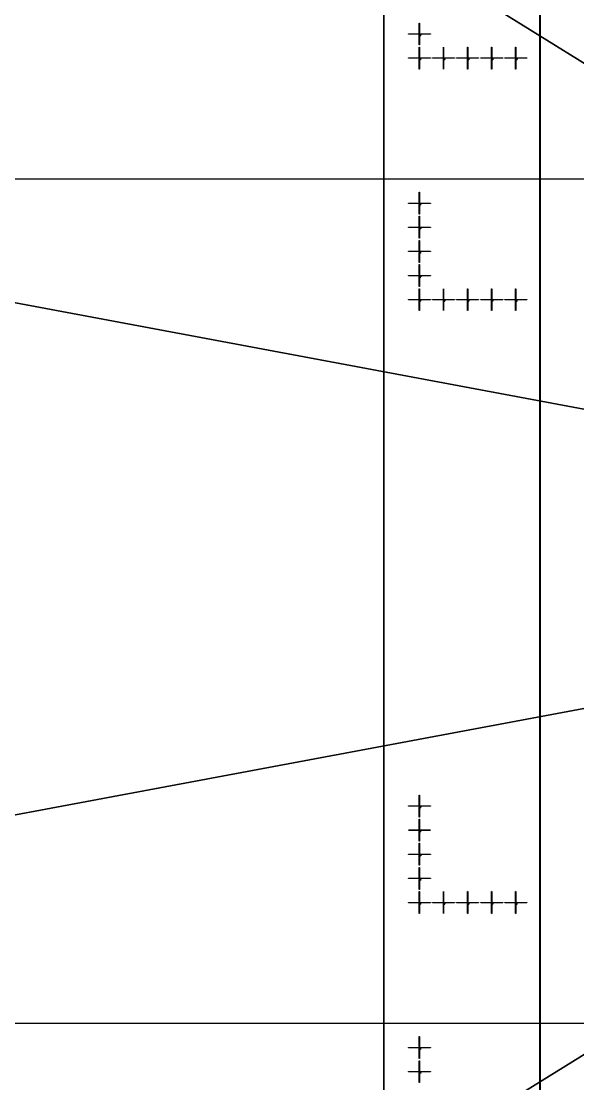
# Model space of a CAD drawing. Extents: x -25400 to 25400, y -24113 to 25400.
# Drawn here: x -11309 to -6690, y -4353 to 4459 of the extents above; entities that cross this region are included whole.
import ezdxf

# ---------------------------------------------------------------- set-up
doc = ezdxf.new("R2010")
doc.units = 0
for name, color, linetype in [('L0D0', 1, 'CONTINUOUS'), ('L1D0', 2, 'CONTINUOUS'), ('L3D0', 3, 'CONTINUOUS')]:
    doc.layers.add(name, color=color, linetype=linetype)

msp = doc.modelspace()

# ---------------------------------------------------------------- linework, layer by layer
at = {"layer": 'L0D0'}
for points in [[(-4251.735, -24112.788), (-7983.296, -24112.788), (-7996.667, -24108.366), (-8040.032, -24093.939), (-8083.372, -24079.433), (-8126.685, -24064.85), (-8169.972, -24050.188), (-8213.232, -24035.449), (-8256.466, -24020.632), (-8299.673, -24005.737), (-8299.673, 24005.737)], [(-8299.673, 22155.255), (-8299.673, -24005.737)], [(-19469.972, 12055.297), (0, 0), (-22510.084, 4207.864), (-22502.068, 4250.522), (-22493.971, 4293.164), (-22485.794, 4335.791), (-22477.535, 4378.402), (-22469.196, 4420.998), (-22460.776, 4463.577)], [(0, 0), (-19469.972, 12055.297)], [(-22510.084, 4207.864), (0, 0), (-22510.084, -4207.864)], [(-22510.084, -4207.864), (0, 0), (-19469.972, -12055.297)], [(-19469.972, -12055.297), (0, 0), (-13800.333, -18274.595)]]:
    msp.add_lwpolyline(points, dxfattribs=at)
at = {"layer": 'L1D0'}
for points in [[(-8005.75, 4360.85), (-8005.75, 4443.85), (-8003.25, 4443.85), (-8003.25, 4360.85)], [(-8095.5, 4351.6), (-8095.5, 4354.1), (-8012.5, 4354.1), (-8012.5, 4351.6)], [(-8004.7, 4347.85), (-8004.7, 4352.65), (-8009.5, 4352.65), (-8009.5, 4353.05), (-8004.7, 4353.05), (-8004.7, 4357.85), (-8004.3, 4357.85), (-8004.3, 4353.05), (-7999.5, 4353.05), (-7999.5, 4352.65), (-8004.3, 4352.65), (-8004.3, 4347.85)], [(-8005.75, 4261.85), (-8005.75, 4344.85), (-8003.25, 4344.85), (-8003.25, 4261.85)], [(-7998.5, 4344.072), (-7998.5, 4344.961), (-7997.611, 4344.961), (-7997.611, 4344.072)], [(-7998.5, 4339.628), (-7998.5, 4341.406), (-7997.611, 4341.406), (-7997.611, 4340.517), (-7994.056, 4340.517), (-7994.056, 4339.628)], [(-7997.611, 4344.961), (-7997.611, 4345.85), (-7994.944, 4345.85), (-7994.944, 4344.961)], [(-7997.611, 4341.406), (-7997.611, 4342.294), (-7995.833, 4342.294), (-7995.833, 4341.406)], [(-7996.5, 4351.6), (-7996.5, 4354.1), (-7913.5, 4354.1), (-7913.5, 4351.6)], [(-7995.833, 4342.294), (-7995.833, 4343.183), (-7994.944, 4343.183), (-7994.944, 4342.294)], [(-7994.944, 4343.183), (-7994.944, 4344.961), (-7994.056, 4344.961), (-7994.056, 4343.183)], [(-8005.75, 4160.85), (-8005.75, 4243.85), (-8003.25, 4243.85), (-8003.25, 4160.85)], [(-7805.75, 4160.85), (-7805.75, 4243.85), (-7803.25, 4243.85), (-7803.25, 4160.85)], [(-7605.75, 4160.85), (-7605.75, 4243.85), (-7603.25, 4243.85), (-7603.25, 4160.85)], [(-7405.75, 4160.85), (-7405.75, 4243.85), (-7403.25, 4243.85), (-7403.25, 4160.85)], [(-7205.75, 4160.85), (-7205.75, 4243.85), (-7203.25, 4243.85), (-7203.25, 4160.85)], [(-8095.5, 4151.6), (-8095.5, 4154.1), (-8012.5, 4154.1), (-8012.5, 4151.6)], [(-8004.7, 4147.85), (-8004.7, 4152.65), (-8009.5, 4152.65), (-8009.5, 4153.05), (-8004.7, 4153.05), (-8004.7, 4157.85), (-8004.3, 4157.85), (-8004.3, 4153.05), (-7999.5, 4153.05), (-7999.5, 4152.65), (-8004.3, 4152.65), (-8004.3, 4147.85)], [(-8005.75, 4061.85), (-8005.75, 4144.85), (-8003.25, 4144.85), (-8003.25, 4061.85)], [(-7997.611, 4139.628), (-7997.611, 4140.517), (-7996.722, 4140.517), (-7996.722, 4144.072), (-7997.611, 4144.072), (-7997.611, 4144.961), (-7996.722, 4144.961), (-7996.722, 4145.85), (-7995.833, 4145.85), (-7995.833, 4140.517), (-7994.944, 4140.517), (-7994.944, 4139.628)], [(-7996.5, 4151.6), (-7996.5, 4154.1), (-7913.5, 4154.1), (-7913.5, 4151.6)], [(-7895.5, 4151.6), (-7895.5, 4154.1), (-7812.5, 4154.1), (-7812.5, 4151.6)], [(-7804.7, 4147.85), (-7804.7, 4152.65), (-7809.5, 4152.65), (-7809.5, 4153.05), (-7804.7, 4153.05), (-7804.7, 4157.85), (-7804.3, 4157.85), (-7804.3, 4153.05), (-7799.5, 4153.05), (-7799.5, 4152.65), (-7804.3, 4152.65), (-7804.3, 4147.85)], [(-7805.75, 4061.85), (-7805.75, 4144.85), (-7803.25, 4144.85), (-7803.25, 4061.85)], [(-7798.5, 4144.072), (-7798.5, 4144.961), (-7797.611, 4144.961), (-7797.611, 4144.072)], [(-7797.611, 4144.961), (-7797.611, 4145.85), (-7794.944, 4145.85), (-7794.944, 4144.961)], [(-7797.611, 4141.406), (-7797.611, 4142.294), (-7795.833, 4142.294), (-7795.833, 4141.406)], [(-7796.5, 4151.6), (-7796.5, 4154.1), (-7713.5, 4154.1), (-7713.5, 4151.6)], [(-7795.833, 4142.294), (-7795.833, 4143.183), (-7794.944, 4143.183), (-7794.944, 4142.294)], [(-7794.944, 4143.183), (-7794.944, 4144.961), (-7794.056, 4144.961), (-7794.056, 4143.183)], [(-7695.5, 4151.6), (-7695.5, 4154.1), (-7612.5, 4154.1), (-7612.5, 4151.6)], [(-7604.7, 4147.85), (-7604.7, 4152.65), (-7609.5, 4152.65), (-7609.5, 4153.05), (-7604.7, 4153.05), (-7604.7, 4157.85), (-7604.3, 4157.85), (-7604.3, 4153.05), (-7599.5, 4153.05), (-7599.5, 4152.65), (-7604.3, 4152.65), (-7604.3, 4147.85)], [(-7605.75, 4061.85), (-7605.75, 4144.85), (-7603.25, 4144.85), (-7603.25, 4061.85)], [(-7598.5, 4144.961), (-7598.5, 4145.85), (-7594.944, 4145.85), (-7594.944, 4144.961)], [(-7597.611, 4142.294), (-7597.611, 4143.183), (-7594.944, 4143.183), (-7594.944, 4142.294)], [(-7596.5, 4151.6), (-7596.5, 4154.1), (-7513.5, 4154.1), (-7513.5, 4151.6)], [(-7594.944, 4143.183), (-7594.944, 4144.961), (-7594.056, 4144.961), (-7594.056, 4143.183)], [(-7594.944, 4140.517), (-7594.944, 4142.294), (-7594.056, 4142.294), (-7594.056, 4140.517)], [(-7495.5, 4151.6), (-7495.5, 4154.1), (-7412.5, 4154.1), (-7412.5, 4151.6)], [(-7404.7, 4147.85), (-7404.7, 4152.65), (-7409.5, 4152.65), (-7409.5, 4153.05), (-7404.7, 4153.05), (-7404.7, 4157.85), (-7404.3, 4157.85), (-7404.3, 4153.05), (-7399.5, 4153.05), (-7399.5, 4152.65), (-7404.3, 4152.65), (-7404.3, 4147.85)], [(-7405.75, 4061.85), (-7405.75, 4144.85), (-7403.25, 4144.85), (-7403.25, 4061.85)], [(-7395.833, 4139.628), (-7395.833, 4141.406), (-7398.5, 4141.406), (-7398.5, 4143.183), (-7397.611, 4143.183), (-7397.611, 4142.294), (-7395.833, 4142.294), (-7395.833, 4144.961), (-7396.722, 4144.961), (-7396.722, 4145.85), (-7394.944, 4145.85), (-7394.944, 4142.294), (-7394.056, 4142.294), (-7394.056, 4141.406), (-7394.944, 4141.406), (-7394.944, 4139.628)], [(-7397.611, 4143.183), (-7397.611, 4144.961), (-7396.722, 4144.961), (-7396.722, 4143.183)], [(-7396.5, 4151.6), (-7396.5, 4154.1), (-7313.5, 4154.1), (-7313.5, 4151.6)], [(-7295.5, 4151.6), (-7295.5, 4154.1), (-7212.5, 4154.1), (-7212.5, 4151.6)], [(-7204.7, 4147.85), (-7204.7, 4152.65), (-7209.5, 4152.65), (-7209.5, 4153.05), (-7204.7, 4153.05), (-7204.7, 4157.85), (-7204.3, 4157.85), (-7204.3, 4153.05), (-7199.5, 4153.05), (-7199.5, 4152.65), (-7204.3, 4152.65), (-7204.3, 4147.85)], [(-7205.75, 4061.85), (-7205.75, 4144.85), (-7203.25, 4144.85), (-7203.25, 4061.85)], [(-7198.5, 4142.294), (-7198.5, 4145.85), (-7194.056, 4145.85), (-7194.056, 4144.961), (-7197.611, 4144.961), (-7197.611, 4143.183), (-7194.944, 4143.183), (-7194.944, 4142.294)], [(-7196.5, 4151.6), (-7196.5, 4154.1), (-7113.5, 4154.1), (-7113.5, 4151.6)], [(-7194.944, 4140.517), (-7194.944, 4142.294), (-7194.056, 4142.294), (-7194.056, 4140.517)], [(-7798.5, 4139.628), (-7798.5, 4141.406), (-7797.611, 4141.406), (-7797.611, 4140.517), (-7794.056, 4140.517), (-7794.056, 4139.628)], [(-7598.5, 4139.628), (-7598.5, 4140.517), (-7594.944, 4140.517), (-7594.944, 4139.628)], [(-7198.5, 4139.628), (-7198.5, 4140.517), (-7194.944, 4140.517), (-7194.944, 4139.628)], [(-8005.75, 2957.85), (-8005.75, 3040.85), (-8003.25, 3040.85), (-8003.25, 2957.85)], [(-8095.5, 2948.6), (-8095.5, 2951.1), (-8012.5, 2951.1), (-8012.5, 2948.6)], [(-8004.7, 2944.85), (-8004.7, 2949.65), (-8009.5, 2949.65), (-8009.5, 2950.05), (-8004.7, 2950.05), (-8004.7, 2954.85), (-8004.3, 2954.85), (-8004.3, 2950.05), (-7999.5, 2950.05), (-7999.5, 2949.65), (-8004.3, 2949.65), (-8004.3, 2944.85)], [(-8005.75, 2858.85), (-8005.75, 2941.85), (-8003.25, 2941.85), (-8003.25, 2858.85)], [(-7998.5, 2939.294), (-7998.5, 2942.85), (-7994.056, 2942.85), (-7994.056, 2941.961), (-7997.611, 2941.961), (-7997.611, 2940.183), (-7994.944, 2940.183), (-7994.944, 2939.294)], [(-7998.5, 2936.628), (-7998.5, 2937.517), (-7994.944, 2937.517), (-7994.944, 2936.628)], [(-7996.5, 2948.6), (-7996.5, 2951.1), (-7913.5, 2951.1), (-7913.5, 2948.6)], [(-7994.944, 2937.517), (-7994.944, 2939.294), (-7994.056, 2939.294), (-7994.056, 2937.517)], [(-8005.75, 2757.85), (-8005.75, 2840.85), (-8003.25, 2840.85), (-8003.25, 2757.85)], [(-8095.5, 2748.6), (-8095.5, 2751.1), (-8012.5, 2751.1), (-8012.5, 2748.6)], [(-8004.7, 2744.85), (-8004.7, 2749.65), (-8009.5, 2749.65), (-8009.5, 2750.05), (-8004.7, 2750.05), (-8004.7, 2754.85), (-8004.3, 2754.85), (-8004.3, 2750.05), (-7999.5, 2750.05), (-7999.5, 2749.65), (-8004.3, 2749.65), (-8004.3, 2744.85)], [(-8005.75, 2658.85), (-8005.75, 2741.85), (-8003.25, 2741.85), (-8003.25, 2658.85)], [(-7995.833, 2736.628), (-7995.833, 2738.406), (-7998.5, 2738.406), (-7998.5, 2740.183), (-7997.611, 2740.183), (-7997.611, 2739.294), (-7995.833, 2739.294), (-7995.833, 2741.961), (-7996.722, 2741.961), (-7996.722, 2742.85), (-7994.944, 2742.85), (-7994.944, 2739.294), (-7994.056, 2739.294), (-7994.056, 2738.406), (-7994.944, 2738.406), (-7994.944, 2736.628)], [(-7997.611, 2740.183), (-7997.611, 2741.961), (-7996.722, 2741.961), (-7996.722, 2740.183)], [(-7996.5, 2748.6), (-7996.5, 2751.1), (-7913.5, 2751.1), (-7913.5, 2748.6)], [(-8005.75, 2557.85), (-8005.75, 2640.85), (-8003.25, 2640.85), (-8003.25, 2557.85)], [(-8095.5, 2548.6), (-8095.5, 2551.1), (-8012.5, 2551.1), (-8012.5, 2548.6)], [(-8004.7, 2544.85), (-8004.7, 2549.65), (-8009.5, 2549.65), (-8009.5, 2550.05), (-8004.7, 2550.05), (-8004.7, 2554.85), (-8004.3, 2554.85), (-8004.3, 2550.05), (-7999.5, 2550.05), (-7999.5, 2549.65), (-8004.3, 2549.65), (-8004.3, 2544.85)], [(-8005.75, 2458.85), (-8005.75, 2541.85), (-8003.25, 2541.85), (-8003.25, 2458.85)], [(-7998.5, 2541.961), (-7998.5, 2542.85), (-7994.944, 2542.85), (-7994.944, 2541.961)], [(-7998.5, 2536.628), (-7998.5, 2537.517), (-7994.944, 2537.517), (-7994.944, 2536.628)], [(-7997.611, 2539.294), (-7997.611, 2540.183), (-7994.944, 2540.183), (-7994.944, 2539.294)], [(-7996.5, 2548.6), (-7996.5, 2551.1), (-7913.5, 2551.1), (-7913.5, 2548.6)], [(-7994.944, 2540.183), (-7994.944, 2541.961), (-7994.056, 2541.961), (-7994.056, 2540.183)], [(-7994.944, 2537.517), (-7994.944, 2539.294), (-7994.056, 2539.294), (-7994.056, 2537.517)], [(-8005.75, 2357.85), (-8005.75, 2440.85), (-8003.25, 2440.85), (-8003.25, 2357.85)], [(-8095.5, 2348.6), (-8095.5, 2351.1), (-8012.5, 2351.1), (-8012.5, 2348.6)], [(-8004.7, 2344.85), (-8004.7, 2349.65), (-8009.5, 2349.65), (-8009.5, 2350.05), (-8004.7, 2350.05), (-8004.7, 2354.85), (-8004.3, 2354.85), (-8004.3, 2350.05), (-7999.5, 2350.05), (-7999.5, 2349.65), (-8004.3, 2349.65), (-8004.3, 2344.85)], [(-8005.75, 2258.85), (-8005.75, 2341.85), (-8003.25, 2341.85), (-8003.25, 2258.85)], [(-7998.5, 2341.072), (-7998.5, 2341.961), (-7997.611, 2341.961), (-7997.611, 2341.072)], [(-7998.5, 2336.628), (-7998.5, 2338.406), (-7997.611, 2338.406), (-7997.611, 2337.517), (-7994.056, 2337.517), (-7994.056, 2336.628)], [(-7997.611, 2341.961), (-7997.611, 2342.85), (-7994.944, 2342.85), (-7994.944, 2341.961)], [(-7997.611, 2338.406), (-7997.611, 2339.294), (-7995.833, 2339.294), (-7995.833, 2338.406)], [(-7996.5, 2348.6), (-7996.5, 2351.1), (-7913.5, 2351.1), (-7913.5, 2348.6)], [(-7995.833, 2339.294), (-7995.833, 2340.183), (-7994.944, 2340.183), (-7994.944, 2339.294)], [(-7994.944, 2340.183), (-7994.944, 2341.961), (-7994.056, 2341.961), (-7994.056, 2340.183)], [(-8005.75, 2157.85), (-8005.75, 2240.85), (-8003.25, 2240.85), (-8003.25, 2157.85)], [(-7805.75, 2157.85), (-7805.75, 2240.85), (-7803.25, 2240.85), (-7803.25, 2157.85)], [(-7605.75, 2157.85), (-7605.75, 2240.85), (-7603.25, 2240.85), (-7603.25, 2157.85)], [(-7405.75, 2157.85), (-7405.75, 2240.85), (-7403.25, 2240.85), (-7403.25, 2157.85)], [(-7205.75, 2157.85), (-7205.75, 2240.85), (-7203.25, 2240.85), (-7203.25, 2157.85)], [(-8095.5, 2148.6), (-8095.5, 2151.1), (-8012.5, 2151.1), (-8012.5, 2148.6)], [(-8004.7, 2144.85), (-8004.7, 2149.65), (-8009.5, 2149.65), (-8009.5, 2150.05), (-8004.7, 2150.05), (-8004.7, 2154.85), (-8004.3, 2154.85), (-8004.3, 2150.05), (-7999.5, 2150.05), (-7999.5, 2149.65), (-8004.3, 2149.65), (-8004.3, 2144.85)], [(-8005.75, 2058.85), (-8005.75, 2141.85), (-8003.25, 2141.85), (-8003.25, 2058.85)], [(-7997.611, 2136.628), (-7997.611, 2137.517), (-7996.722, 2137.517), (-7996.722, 2141.072), (-7997.611, 2141.072), (-7997.611, 2141.961), (-7996.722, 2141.961), (-7996.722, 2142.85), (-7995.833, 2142.85), (-7995.833, 2137.517), (-7994.944, 2137.517), (-7994.944, 2136.628)], [(-7996.5, 2148.6), (-7996.5, 2151.1), (-7913.5, 2151.1), (-7913.5, 2148.6)], [(-7895.5, 2148.6), (-7895.5, 2151.1), (-7812.5, 2151.1), (-7812.5, 2148.6)], [(-7804.7, 2144.85), (-7804.7, 2149.65), (-7809.5, 2149.65), (-7809.5, 2150.05), (-7804.7, 2150.05), (-7804.7, 2154.85), (-7804.3, 2154.85), (-7804.3, 2150.05), (-7799.5, 2150.05), (-7799.5, 2149.65), (-7804.3, 2149.65), (-7804.3, 2144.85)], [(-7805.75, 2058.85), (-7805.75, 2141.85), (-7803.25, 2141.85), (-7803.25, 2058.85)], [(-7798.5, 2141.072), (-7798.5, 2141.961), (-7797.611, 2141.961), (-7797.611, 2141.072)], [(-7798.5, 2136.628), (-7798.5, 2138.406), (-7797.611, 2138.406), (-7797.611, 2137.517), (-7794.056, 2137.517), (-7794.056, 2136.628)], [(-7797.611, 2141.961), (-7797.611, 2142.85), (-7794.944, 2142.85), (-7794.944, 2141.961)], [(-7797.611, 2138.406), (-7797.611, 2139.294), (-7795.833, 2139.294), (-7795.833, 2138.406)], [(-7796.5, 2148.6), (-7796.5, 2151.1), (-7713.5, 2151.1), (-7713.5, 2148.6)], [(-7795.833, 2139.294), (-7795.833, 2140.183), (-7794.944, 2140.183), (-7794.944, 2139.294)], [(-7794.944, 2140.183), (-7794.944, 2141.961), (-7794.056, 2141.961), (-7794.056, 2140.183)], [(-7695.5, 2148.6), (-7695.5, 2151.1), (-7612.5, 2151.1), (-7612.5, 2148.6)], [(-7604.7, 2144.85), (-7604.7, 2149.65), (-7609.5, 2149.65), (-7609.5, 2150.05), (-7604.7, 2150.05), (-7604.7, 2154.85), (-7604.3, 2154.85), (-7604.3, 2150.05), (-7599.5, 2150.05), (-7599.5, 2149.65), (-7604.3, 2149.65), (-7604.3, 2144.85)], [(-7605.75, 2058.85), (-7605.75, 2141.85), (-7603.25, 2141.85), (-7603.25, 2058.85)], [(-7598.5, 2141.961), (-7598.5, 2142.85), (-7594.944, 2142.85), (-7594.944, 2141.961)], [(-7598.5, 2136.628), (-7598.5, 2137.517), (-7594.944, 2137.517), (-7594.944, 2136.628)], [(-7597.611, 2139.294), (-7597.611, 2140.183), (-7594.944, 2140.183), (-7594.944, 2139.294)], [(-7596.5, 2148.6), (-7596.5, 2151.1), (-7513.5, 2151.1), (-7513.5, 2148.6)], [(-7594.944, 2140.183), (-7594.944, 2141.961), (-7594.056, 2141.961), (-7594.056, 2140.183)], [(-7594.944, 2137.517), (-7594.944, 2139.294), (-7594.056, 2139.294), (-7594.056, 2137.517)], [(-7495.5, 2148.6), (-7495.5, 2151.1), (-7412.5, 2151.1), (-7412.5, 2148.6)], [(-7404.7, 2144.85), (-7404.7, 2149.65), (-7409.5, 2149.65), (-7409.5, 2150.05), (-7404.7, 2150.05), (-7404.7, 2154.85), (-7404.3, 2154.85), (-7404.3, 2150.05), (-7399.5, 2150.05), (-7399.5, 2149.65), (-7404.3, 2149.65), (-7404.3, 2144.85)], [(-7405.75, 2058.85), (-7405.75, 2141.85), (-7403.25, 2141.85), (-7403.25, 2058.85)], [(-7395.833, 2136.628), (-7395.833, 2138.406), (-7398.5, 2138.406), (-7398.5, 2140.183), (-7397.611, 2140.183), (-7397.611, 2139.294), (-7395.833, 2139.294), (-7395.833, 2141.961), (-7396.722, 2141.961), (-7396.722, 2142.85), (-7394.944, 2142.85), (-7394.944, 2139.294), (-7394.056, 2139.294), (-7394.056, 2138.406), (-7394.944, 2138.406), (-7394.944, 2136.628)], [(-7397.611, 2140.183), (-7397.611, 2141.961), (-7396.722, 2141.961), (-7396.722, 2140.183)], [(-7396.5, 2148.6), (-7396.5, 2151.1), (-7313.5, 2151.1), (-7313.5, 2148.6)], [(-7295.5, 2148.6), (-7295.5, 2151.1), (-7212.5, 2151.1), (-7212.5, 2148.6)], [(-7204.7, 2144.85), (-7204.7, 2149.65), (-7209.5, 2149.65), (-7209.5, 2150.05), (-7204.7, 2150.05), (-7204.7, 2154.85), (-7204.3, 2154.85), (-7204.3, 2150.05), (-7199.5, 2150.05), (-7199.5, 2149.65), (-7204.3, 2149.65), (-7204.3, 2144.85)], [(-7205.75, 2058.85), (-7205.75, 2141.85), (-7203.25, 2141.85), (-7203.25, 2058.85)], [(-7198.5, 2139.294), (-7198.5, 2142.85), (-7194.056, 2142.85), (-7194.056, 2141.961), (-7197.611, 2141.961), (-7197.611, 2140.183), (-7194.944, 2140.183), (-7194.944, 2139.294)], [(-7198.5, 2136.628), (-7198.5, 2137.517), (-7194.944, 2137.517), (-7194.944, 2136.628)], [(-7196.5, 2148.6), (-7196.5, 2151.1), (-7113.5, 2151.1), (-7113.5, 2148.6)], [(-7194.944, 2137.517), (-7194.944, 2139.294), (-7194.056, 2139.294), (-7194.056, 2137.517)], [(-8005.75, -2042.15), (-8005.75, -1959.15), (-8003.25, -1959.15), (-8003.25, -2042.15)], [(-8095.5, -2051.4), (-8095.5, -2048.9), (-8012.5, -2048.9), (-8012.5, -2051.4)], [(-8004.7, -2055.15), (-8004.7, -2050.35), (-8009.5, -2050.35), (-8009.5, -2049.95), (-8004.7, -2049.95), (-8004.7, -2045.15), (-8004.3, -2045.15), (-8004.3, -2049.95), (-7999.5, -2049.95), (-7999.5, -2050.35), (-8004.3, -2050.35), (-8004.3, -2055.15)], [(-8005.75, -2141.15), (-8005.75, -2058.15), (-8003.25, -2058.15), (-8003.25, -2141.15)], [(-7998.5, -2060.706), (-7998.5, -2057.15), (-7994.056, -2057.15), (-7994.056, -2058.039), (-7997.611, -2058.039), (-7997.611, -2059.817), (-7994.944, -2059.817), (-7994.944, -2060.706)], [(-7998.5, -2063.372), (-7998.5, -2062.483), (-7994.944, -2062.483), (-7994.944, -2063.372)], [(-7996.5, -2051.4), (-7996.5, -2048.9), (-7913.5, -2048.9), (-7913.5, -2051.4)], [(-7994.944, -2062.483), (-7994.944, -2060.706), (-7994.056, -2060.706), (-7994.056, -2062.483)], [(-8005.75, -2242.15), (-8005.75, -2159.15), (-8003.25, -2159.15), (-8003.25, -2242.15)], [(-8095.5, -2251.4), (-8095.5, -2248.9), (-8012.5, -2248.9), (-8012.5, -2251.4)], [(-8004.7, -2255.15), (-8004.7, -2250.35), (-8009.5, -2250.35), (-8009.5, -2249.95), (-8004.7, -2249.95), (-8004.7, -2245.15), (-8004.3, -2245.15), (-8004.3, -2249.95), (-7999.5, -2249.95), (-7999.5, -2250.35), (-8004.3, -2250.35), (-8004.3, -2255.15)], [(-8005.75, -2341.15), (-8005.75, -2258.15), (-8003.25, -2258.15), (-8003.25, -2341.15)], [(-7995.833, -2263.372), (-7995.833, -2261.594), (-7998.5, -2261.594), (-7998.5, -2259.817), (-7997.611, -2259.817), (-7997.611, -2260.706), (-7995.833, -2260.706), (-7995.833, -2258.039), (-7996.722, -2258.039), (-7996.722, -2257.15), (-7994.944, -2257.15), (-7994.944, -2260.706), (-7994.056, -2260.706), (-7994.056, -2261.594), (-7994.944, -2261.594), (-7994.944, -2263.372)], [(-7997.611, -2259.817), (-7997.611, -2258.039), (-7996.722, -2258.039), (-7996.722, -2259.817)], [(-7996.5, -2251.4), (-7996.5, -2248.9), (-7913.5, -2248.9), (-7913.5, -2251.4)], [(-8005.75, -2442.15), (-8005.75, -2359.15), (-8003.25, -2359.15), (-8003.25, -2442.15)], [(-8095.5, -2451.4), (-8095.5, -2448.9), (-8012.5, -2448.9), (-8012.5, -2451.4)], [(-8004.7, -2455.15), (-8004.7, -2450.35), (-8009.5, -2450.35), (-8009.5, -2449.95), (-8004.7, -2449.95), (-8004.7, -2445.15), (-8004.3, -2445.15), (-8004.3, -2449.95), (-7999.5, -2449.95), (-7999.5, -2450.35), (-8004.3, -2450.35), (-8004.3, -2455.15)], [(-8005.75, -2541.15), (-8005.75, -2458.15), (-8003.25, -2458.15), (-8003.25, -2541.15)], [(-7998.5, -2458.039), (-7998.5, -2457.15), (-7994.944, -2457.15), (-7994.944, -2458.039)], [(-7998.5, -2463.372), (-7998.5, -2462.483), (-7994.944, -2462.483), (-7994.944, -2463.372)], [(-7997.611, -2460.706), (-7997.611, -2459.817), (-7994.944, -2459.817), (-7994.944, -2460.706)], [(-7996.5, -2451.4), (-7996.5, -2448.9), (-7913.5, -2448.9), (-7913.5, -2451.4)], [(-7994.944, -2459.817), (-7994.944, -2458.039), (-7994.056, -2458.039), (-7994.056, -2459.817)], [(-7994.944, -2462.483), (-7994.944, -2460.706), (-7994.056, -2460.706), (-7994.056, -2462.483)], [(-8005.75, -2642.15), (-8005.75, -2559.15), (-8003.25, -2559.15), (-8003.25, -2642.15)], [(-8095.5, -2651.4), (-8095.5, -2648.9), (-8012.5, -2648.9), (-8012.5, -2651.4)], [(-8004.7, -2655.15), (-8004.7, -2650.35), (-8009.5, -2650.35), (-8009.5, -2649.95), (-8004.7, -2649.95), (-8004.7, -2645.15), (-8004.3, -2645.15), (-8004.3, -2649.95), (-7999.5, -2649.95), (-7999.5, -2650.35), (-8004.3, -2650.35), (-8004.3, -2655.15)], [(-8005.75, -2741.15), (-8005.75, -2658.15), (-8003.25, -2658.15), (-8003.25, -2741.15)], [(-7998.5, -2658.928), (-7998.5, -2658.039), (-7997.611, -2658.039), (-7997.611, -2658.928)], [(-7998.5, -2663.372), (-7998.5, -2661.594), (-7997.611, -2661.594), (-7997.611, -2662.483), (-7994.056, -2662.483), (-7994.056, -2663.372)], [(-7997.611, -2658.039), (-7997.611, -2657.15), (-7994.944, -2657.15), (-7994.944, -2658.039)], [(-7997.611, -2661.594), (-7997.611, -2660.706), (-7995.833, -2660.706), (-7995.833, -2661.594)], [(-7996.5, -2651.4), (-7996.5, -2648.9), (-7913.5, -2648.9), (-7913.5, -2651.4)], [(-7995.833, -2660.706), (-7995.833, -2659.817), (-7994.944, -2659.817), (-7994.944, -2660.706)], [(-7994.944, -2659.817), (-7994.944, -2658.039), (-7994.056, -2658.039), (-7994.056, -2659.817)], [(-8005.75, -2842.15), (-8005.75, -2759.15), (-8003.25, -2759.15), (-8003.25, -2842.15)], [(-7805.75, -2842.15), (-7805.75, -2759.15), (-7803.25, -2759.15), (-7803.25, -2842.15)], [(-7605.75, -2842.15), (-7605.75, -2759.15), (-7603.25, -2759.15), (-7603.25, -2842.15)], [(-7405.75, -2842.15), (-7405.75, -2759.15), (-7403.25, -2759.15), (-7403.25, -2842.15)], [(-7205.75, -2842.15), (-7205.75, -2759.15), (-7203.25, -2759.15), (-7203.25, -2842.15)], [(-8095.5, -2851.4), (-8095.5, -2848.9), (-8012.5, -2848.9), (-8012.5, -2851.4)], [(-8004.7, -2855.15), (-8004.7, -2850.35), (-8009.5, -2850.35), (-8009.5, -2849.95), (-8004.7, -2849.95), (-8004.7, -2845.15), (-8004.3, -2845.15), (-8004.3, -2849.95), (-7999.5, -2849.95), (-7999.5, -2850.35), (-8004.3, -2850.35), (-8004.3, -2855.15)], [(-8005.75, -2941.15), (-8005.75, -2858.15), (-8003.25, -2858.15), (-8003.25, -2941.15)], [(-7997.611, -2863.372), (-7997.611, -2862.483), (-7996.722, -2862.483), (-7996.722, -2858.928), (-7997.611, -2858.928), (-7997.611, -2858.039), (-7996.722, -2858.039), (-7996.722, -2857.15), (-7995.833, -2857.15), (-7995.833, -2862.483), (-7994.944, -2862.483), (-7994.944, -2863.372)], [(-7996.5, -2851.4), (-7996.5, -2848.9), (-7913.5, -2848.9), (-7913.5, -2851.4)], [(-7895.5, -2851.4), (-7895.5, -2848.9), (-7812.5, -2848.9), (-7812.5, -2851.4)], [(-7804.7, -2855.15), (-7804.7, -2850.35), (-7809.5, -2850.35), (-7809.5, -2849.95), (-7804.7, -2849.95), (-7804.7, -2845.15), (-7804.3, -2845.15), (-7804.3, -2849.95), (-7799.5, -2849.95), (-7799.5, -2850.35), (-7804.3, -2850.35), (-7804.3, -2855.15)], [(-7805.75, -2941.15), (-7805.75, -2858.15), (-7803.25, -2858.15), (-7803.25, -2941.15)], [(-7798.5, -2858.928), (-7798.5, -2858.039), (-7797.611, -2858.039), (-7797.611, -2858.928)], [(-7798.5, -2863.372), (-7798.5, -2861.594), (-7797.611, -2861.594), (-7797.611, -2862.483), (-7794.056, -2862.483), (-7794.056, -2863.372)], [(-7797.611, -2858.039), (-7797.611, -2857.15), (-7794.944, -2857.15), (-7794.944, -2858.039)], [(-7797.611, -2861.594), (-7797.611, -2860.706), (-7795.833, -2860.706), (-7795.833, -2861.594)], [(-7796.5, -2851.4), (-7796.5, -2848.9), (-7713.5, -2848.9), (-7713.5, -2851.4)], [(-7795.833, -2860.706), (-7795.833, -2859.817), (-7794.944, -2859.817), (-7794.944, -2860.706)], [(-7794.944, -2859.817), (-7794.944, -2858.039), (-7794.056, -2858.039), (-7794.056, -2859.817)], [(-7695.5, -2851.4), (-7695.5, -2848.9), (-7612.5, -2848.9), (-7612.5, -2851.4)], [(-7604.7, -2855.15), (-7604.7, -2850.35), (-7609.5, -2850.35), (-7609.5, -2849.95), (-7604.7, -2849.95), (-7604.7, -2845.15), (-7604.3, -2845.15), (-7604.3, -2849.95), (-7599.5, -2849.95), (-7599.5, -2850.35), (-7604.3, -2850.35), (-7604.3, -2855.15)], [(-7605.75, -2941.15), (-7605.75, -2858.15), (-7603.25, -2858.15), (-7603.25, -2941.15)], [(-7598.5, -2858.039), (-7598.5, -2857.15), (-7594.944, -2857.15), (-7594.944, -2858.039)], [(-7598.5, -2863.372), (-7598.5, -2862.483), (-7594.944, -2862.483), (-7594.944, -2863.372)], [(-7597.611, -2860.706), (-7597.611, -2859.817), (-7594.944, -2859.817), (-7594.944, -2860.706)], [(-7596.5, -2851.4), (-7596.5, -2848.9), (-7513.5, -2848.9), (-7513.5, -2851.4)], [(-7594.944, -2859.817), (-7594.944, -2858.039), (-7594.056, -2858.039), (-7594.056, -2859.817)], [(-7594.944, -2862.483), (-7594.944, -2860.706), (-7594.056, -2860.706), (-7594.056, -2862.483)], [(-7495.5, -2851.4), (-7495.5, -2848.9), (-7412.5, -2848.9), (-7412.5, -2851.4)], [(-7404.7, -2855.15), (-7404.7, -2850.35), (-7409.5, -2850.35), (-7409.5, -2849.95), (-7404.7, -2849.95), (-7404.7, -2845.15), (-7404.3, -2845.15), (-7404.3, -2849.95), (-7399.5, -2849.95), (-7399.5, -2850.35), (-7404.3, -2850.35), (-7404.3, -2855.15)], [(-7405.75, -2941.15), (-7405.75, -2858.15), (-7403.25, -2858.15), (-7403.25, -2941.15)], [(-7395.833, -2863.372), (-7395.833, -2861.594), (-7398.5, -2861.594), (-7398.5, -2859.817), (-7397.611, -2859.817), (-7397.611, -2860.706), (-7395.833, -2860.706), (-7395.833, -2858.039), (-7396.722, -2858.039), (-7396.722, -2857.15), (-7394.944, -2857.15), (-7394.944, -2860.706), (-7394.056, -2860.706), (-7394.056, -2861.594), (-7394.944, -2861.594), (-7394.944, -2863.372)], [(-7397.611, -2859.817), (-7397.611, -2858.039), (-7396.722, -2858.039), (-7396.722, -2859.817)], [(-7396.5, -2851.4), (-7396.5, -2848.9), (-7313.5, -2848.9), (-7313.5, -2851.4)], [(-7295.5, -2851.4), (-7295.5, -2848.9), (-7212.5, -2848.9), (-7212.5, -2851.4)], [(-7204.7, -2855.15), (-7204.7, -2850.35), (-7209.5, -2850.35), (-7209.5, -2849.95), (-7204.7, -2849.95), (-7204.7, -2845.15), (-7204.3, -2845.15), (-7204.3, -2849.95), (-7199.5, -2849.95), (-7199.5, -2850.35), (-7204.3, -2850.35), (-7204.3, -2855.15)], [(-7205.75, -2941.15), (-7205.75, -2858.15), (-7203.25, -2858.15), (-7203.25, -2941.15)], [(-7198.5, -2860.706), (-7198.5, -2857.15), (-7194.056, -2857.15), (-7194.056, -2858.039), (-7197.611, -2858.039), (-7197.611, -2859.817), (-7194.944, -2859.817), (-7194.944, -2860.706)], [(-7198.5, -2863.372), (-7198.5, -2862.483), (-7194.944, -2862.483), (-7194.944, -2863.372)], [(-7196.5, -2851.4), (-7196.5, -2848.9), (-7113.5, -2848.9), (-7113.5, -2851.4)], [(-7194.944, -2862.483), (-7194.944, -2860.706), (-7194.056, -2860.706), (-7194.056, -2862.483)], [(-8005.75, -4045.15), (-8005.75, -3962.15), (-8003.25, -3962.15), (-8003.25, -4045.15)], [(-8095.5, -4054.4), (-8095.5, -4051.9), (-8012.5, -4051.9), (-8012.5, -4054.4)], [(-8004.7, -4058.15), (-8004.7, -4053.35), (-8009.5, -4053.35), (-8009.5, -4052.95), (-8004.7, -4052.95), (-8004.7, -4048.15), (-8004.3, -4048.15), (-8004.3, -4052.95), (-7999.5, -4052.95), (-7999.5, -4053.35), (-8004.3, -4053.35), (-8004.3, -4058.15)], [(-7996.5, -4054.4), (-7996.5, -4051.9), (-7913.5, -4051.9), (-7913.5, -4054.4)], [(-8005.75, -4144.15), (-8005.75, -4061.15), (-8003.25, -4061.15), (-8003.25, -4144.15)], [(-7998.5, -4063.706), (-7998.5, -4060.15), (-7994.056, -4060.15), (-7994.056, -4061.039), (-7997.611, -4061.039), (-7997.611, -4062.817), (-7994.944, -4062.817), (-7994.944, -4063.706)], [(-7998.5, -4066.372), (-7998.5, -4065.483), (-7994.944, -4065.483), (-7994.944, -4066.372)], [(-7994.944, -4065.483), (-7994.944, -4063.706), (-7994.056, -4063.706), (-7994.056, -4065.483)], [(-8005.75, -4245.15), (-8005.75, -4162.15), (-8003.25, -4162.15), (-8003.25, -4245.15)], [(-8095.5, -4254.4), (-8095.5, -4251.9), (-8012.5, -4251.9), (-8012.5, -4254.4)], [(-8004.7, -4258.15), (-8004.7, -4253.35), (-8009.5, -4253.35), (-8009.5, -4252.95), (-8004.7, -4252.95), (-8004.7, -4248.15), (-8004.3, -4248.15), (-8004.3, -4252.95), (-7999.5, -4252.95), (-7999.5, -4253.35), (-8004.3, -4253.35), (-8004.3, -4258.15)], [(-8005.75, -4344.15), (-8005.75, -4261.15), (-8003.25, -4261.15), (-8003.25, -4344.15)], [(-7995.833, -4266.372), (-7995.833, -4264.594), (-7998.5, -4264.594), (-7998.5, -4262.817), (-7997.611, -4262.817), (-7997.611, -4263.706), (-7995.833, -4263.706), (-7995.833, -4261.039), (-7996.722, -4261.039), (-7996.722, -4260.15), (-7994.944, -4260.15), (-7994.944, -4263.706), (-7994.056, -4263.706), (-7994.056, -4264.594), (-7994.944, -4264.594), (-7994.944, -4266.372)], [(-7997.611, -4262.817), (-7997.611, -4261.039), (-7996.722, -4261.039), (-7996.722, -4262.817)], [(-7996.5, -4254.4), (-7996.5, -4251.9), (-7913.5, -4251.9), (-7913.5, -4254.4)]]:
    msp.add_lwpolyline(points, close=True, dxfattribs=at)
at = {"layer": 'L3D0'}
for points in [[(-1.5, 10152.85), (-7001.5, 10152.85), (-7001.5, 3152.85), (-7004.5, 3152.85), (-7004.5, 10152.85), (-14004.5, 10152.85), (-14004.5, 3152.85), (-14007.5, 3152.85), (-14007.5, 10152.85), (-21007.5, 10152.85), (-21007.5, 3152.85), (-21010.5, 3152.85), (-21010.5, 10155.85), (-14007.5, 10155.85), (-14004.5, 10155.85), (-7004.5, 10155.85), (-7001.5, 10155.85), (-1.5, 10155.85)], [(-1.5, 3149.85), (-7001.5, 3149.85), (-7001.5, -3850.15), (-7004.5, -3850.15), (-7004.5, 3149.85), (-14004.5, 3149.85), (-14004.5, -3850.15), (-14007.5, -3850.15), (-14007.5, 3149.85), (-21007.5, 3149.85), (-21007.5, -3850.15), (-21010.5, -3850.15), (-21010.5, 3152.85), (-21007.5, 3152.85), (-14007.5, 3152.85), (-14004.5, 3152.85), (-7004.5, 3152.85), (-7001.5, 3152.85), (-1.5, 3152.85)], [(-1.5, -3853.15), (-7001.5, -3853.15), (-7001.5, -10853.15), (-7004.5, -10853.15), (-7004.5, -3853.15), (-14004.5, -3853.15), (-14004.5, -10853.15), (-14007.5, -10853.15), (-14007.5, -3853.15), (-21007.5, -3853.15), (-21007.5, -10853.15), (-21010.5, -10853.15), (-21010.5, -3850.15), (-21007.5, -3850.15), (-14007.5, -3850.15), (-14004.5, -3850.15), (-7004.5, -3850.15), (-7001.5, -3850.15), (-1.5, -3850.15)]]:
    msp.add_lwpolyline(points, dxfattribs=at)

doc.saveas('drawing.dxf')
